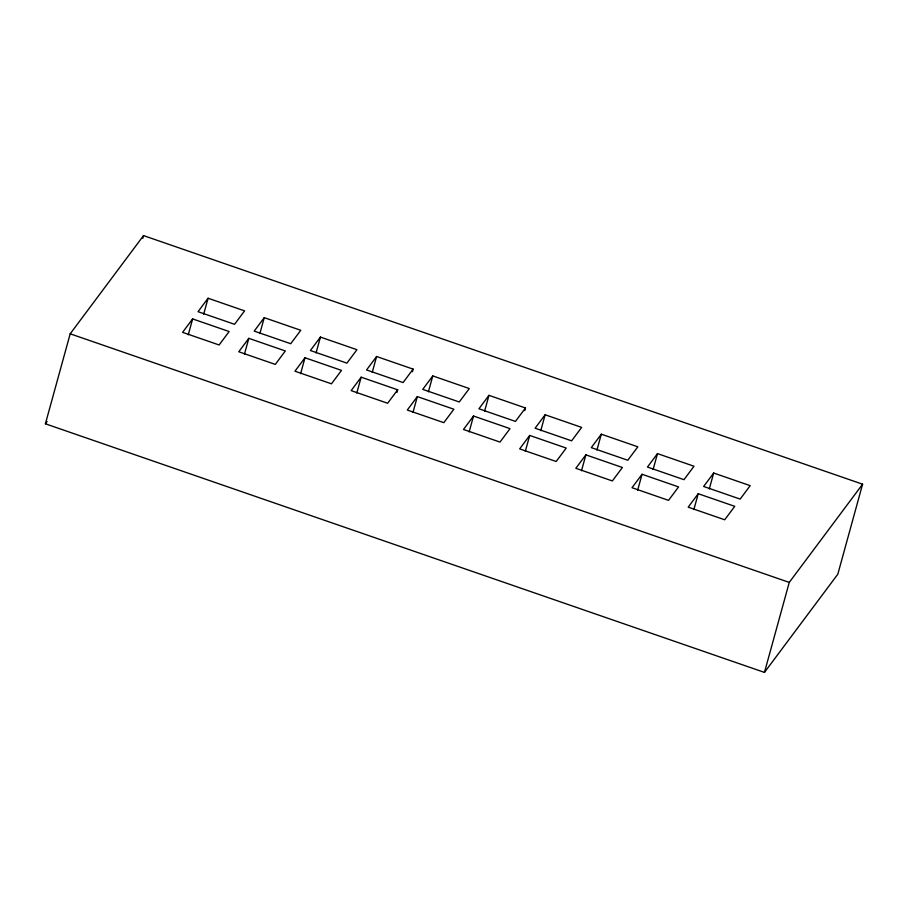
<?xml version="1.0" encoding="UTF-8"?>
<svg xmlns="http://www.w3.org/2000/svg" width="908" height="908" viewBox="0 0 908 908"><rect width="100%" height="100%" fill="white"/><g stroke="black" fill="none" stroke-linecap="round" stroke-linejoin="round"><path stroke-width="1.36" d="M45.4 423.798L70.188 333.804L143.532 235.603L862.6 484.202L837.812 574.197L764.468 672.397L45.4 423.798L47.091 421.539M142.772 238.327L143.532 235.603M188.262 334.791L192.632 318.912L229.145 331.545L219.112 344.972L182.599 332.351L192.632 318.912M203.698 314.123L208.08 298.244L244.593 310.865L234.559 324.304L198.035 311.682L208.08 298.244M244.434 354.222L248.815 338.332L285.328 350.965L275.294 364.403L238.781 351.771L248.815 338.332M259.881 333.542L264.251 317.664L300.764 330.285L290.73 343.723L254.217 331.102L264.251 317.664M300.616 373.642L304.986 357.763L341.51 370.385L331.465 383.823L294.952 371.202L304.986 357.763M316.052 352.962L320.433 337.084L356.946 349.705L346.913 363.143L310.388 350.522L320.433 337.084M356.787 393.062L361.168 377.183L397.681 389.804L396.955 392.449M372.235 372.382L376.604 356.504L413.117 369.125L412.391 371.769M412.97 412.482L417.339 396.603L453.864 409.224L443.819 422.663L407.306 410.041L417.339 396.603M428.406 391.813L432.787 375.923L469.3 388.545L459.266 401.983L422.753 389.362L432.787 375.923M469.152 431.902L473.522 416.023L510.035 428.644L500.002 442.082L463.489 429.461L473.522 416.023M484.588 411.233L488.958 395.343L525.482 407.976L524.745 410.62M525.323 451.321L529.704 435.443L566.217 448.064L556.184 461.502L519.66 448.881L529.704 435.443M540.771 430.653L545.14 414.774L581.653 427.396L571.62 440.834L535.107 428.213L545.14 414.774M581.506 470.753L585.876 454.863L622.389 467.495L612.355 480.934L575.842 468.301L585.876 454.863M596.942 450.073L601.312 434.194L637.836 446.815L627.791 460.254L591.278 447.633L601.312 434.194M637.677 490.172L642.058 474.282L678.571 486.915L668.538 500.353L632.025 487.721L642.058 474.282M653.124 469.493L657.494 453.614L694.007 466.235L683.974 479.674L647.461 467.053L657.494 453.614M693.86 509.592L698.229 493.714L734.742 506.335L724.709 519.773L688.196 507.152L698.229 493.714M709.296 488.913L713.677 473.034L750.19 485.655L740.156 499.094L703.632 486.472L713.677 473.034M764.468 672.397L789.256 582.403L862.6 484.202M361.168 377.183L351.135 390.622L387.648 403.243L397.681 389.804M376.604 356.504L366.571 369.942L403.084 382.563L413.117 369.125M488.958 395.343L478.925 408.782L515.438 421.414L525.482 407.976M70.188 333.804L789.256 582.403"/></g></svg>
